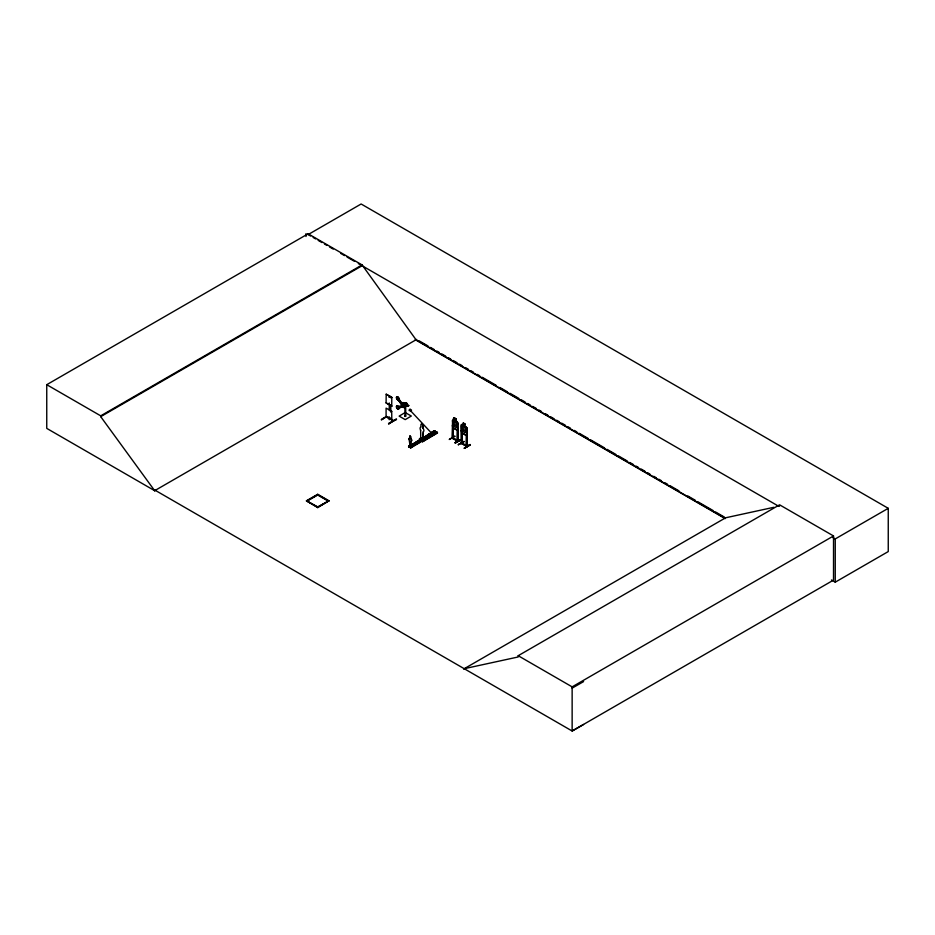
<?xml version="1.0" encoding="UTF-8"?>
<svg xmlns="http://www.w3.org/2000/svg" width="935" height="935" viewBox="0 0 935 935"><rect width="100%" height="100%" fill="white"/><g stroke="black" fill="none" stroke-linecap="round" stroke-linejoin="round"><path stroke-width="1.4" d="M404.329 406.596C402.646 404.832 404.575 407.567 402.938 406.48M403.558 406.222L402.775 405.206L405.159 406.667L405.159 407.66L403.604 406.947L403.511 405.778M403.604 406.947L403.616 405.954M404.995 407.753L405.159 406.667M411.295 441.156L411.225 441.203A1.765 1.028 59.5 0 0 410.956 438.784L411.038 438.737A1.765 1.028 59.5 0 1 411.295 441.156L410.956 446.614L409.518 445.937L410.313 445.808M422.807 439.894L423.321 431.713A2.653 1.543 59.5 0 0 422.924 428.09L422.924 425.752L422.924 428.09M422.924 439.836L423.321 431.713M409.916 446.03L409.436 440.198A1.765 1.028 59.5 0 1 409.694 438.071L409.857 436.154M410.056 445.808L409.962 447.117L409.507 440.151A1.765 1.028 59.5 0 1 409.775 438.024L410.091 436.026M420.937 438.492L420.995 437.802L420.914 439.193L421.942 438.527L421.311 440.654L420.586 438.199M414.976 443.482L415.713 443.026L415.865 443.774M428.838 435.196L430.579 435.324M398.848 399.409L403.125 405.159L399.046 399.151A1.765 1.017 60 0 0 397.714 396.802A1.765 1.017 60 0 0 396.592 397.936A1.765 1.017 60 0 0 398.31 399.899M410.371 409.974C410.734 407.263 407.648 411.458 409.939 410.594M410.407 410.57C410.687 413.609 412.744 407.765 410.407 410.57L433.267 434.974L430.427 433.373L431.947 432.239L434.787 434.074L431.947 432.239M457.238 430.229L457.869 428.475L457.18 430.264L452.844 427.762L452.341 425.285M466.857 433.653L466.226 435.488L461.902 432.987L461.387 430.509M454.866 436.224L449.221 439.497L454.842 436.248M463.9 441.472L458.279 444.721L463.924 441.449M420.563 438.667L423.824 440.537L423.613 439.286L422.082 441.086L419.686 439.731L421.206 437.931M452.341 438.199L457.788 441.355L457.811 422.749L452.867 419.184L452.236 438.141L457.437 440.432M453.019 437.673C451.056 437.124 454.188 437.755 452.774 438.433L453.007 421.031L452.306 420.843L452.82 421.136M457.238 440.993L457.495 423.613L458.068 441.238L457.25 441.051L457.975 440.525M466.308 446.287L467.126 446.439L466.553 428.838L466.355 446.322L466.553 434.611M407.333 404.797L404.761 406.281L403.511 405.556L404.797 403.336C400.028 399.222 404.446 414.509 403.23 402.775L404.797 403.336M428.861 435.067C432.402 433.735 427.657 436.505 429.96 435.5M410.184 445.668L409.472 445.481L409.378 446.79M402.424 405.802L398.298 399.97L402.424 405.802L403.125 405.159M466.857 427.973L466.916 446.579L461.364 443.365L461.329 424.829L461.983 424.373L466.916 427.985L466.214 426.886M420.995 437.802L419.464 438.714L419.231 439.976L422.515 441.823L437.568 432.94L434.494 430.743C428.92 432.087 441.343 435.313 432.975 431.643M419.476 439.988L434.494 430.743M434.354 431.152L437.335 432.566L421.778 441.273M409.74 445.224L408.572 446.661L418.751 440.502L408.618 446.708L409.238 447.035L419.277 441.121L408.817 446.813M419.792 440.315L434.027 432.391M419.125 440.864L409.203 447.047M435.266 431.666L434.494 430.965M420.166 441.636L410.103 447.526L420.283 441.507M437.335 432.344L422.328 441.577L437.381 432.706L436.797 432.25L421.591 441.308M422.117 441.624L422.304 440.315L423.824 439.415M420.528 430.275L420.645 430.205A2.653 1.543 59.5 0 1 421.031 427.026L420.914 424.759A1.321 0.771 59.5 0 1 421.86 424.209A1.321 0.771 59.5 0 1 422.807 425.822M427.54 434.845L429.06 433.945L431.9 435.768L429.06 434.167L427.54 435.067L430.38 436.668L427.54 435.067M411.634 447.047L411.493 446.205L410.477 447.409L408.875 446.509L409.892 445.305M420.645 430.205L420.738 439.064L423.613 440.186L423.613 439.286M434.658 431.315L419.605 440.198L433.396 432.063M419.64 440.233L435.055 431.28M420.189 440.537L433.957 432.367M410.769 447.9L410.617 446.895L411.634 446.287M421.521 441.262L436.797 432.25M410.745 447.9L420.808 441.975L418.751 440.502M404.212 406.62L406.164 405.474L408.618 405.533L402.845 406.959L405.697 405.919M155.35 490.372L154.743 490.735L46.75 428.382L46.75 384.694L308.129 233.785L362.09 264.932L416.052 339.779L724.999 518.154M308.129 233.785L308.129 234.591L361.132 203.994L888.25 508.324L888.25 551.568L835.247 582.166L831.46 579.969M46.75 384.694L100.711 415.841L362.09 264.932M583.58 724.485L572.138 731.006L155.28 490.337L154.661 490.688L100.711 416.648L362.09 265.739M154.661 490.688L416.659 339.428M386.202 394.196L391.812 397.433L386.202 394.196L386.085 402.915L391.812 406.082L386.085 402.915M389.182 397.153L390.351 396.475L390.9 397.924L390.818 396.837M389.264 397.2L390.351 396.569M398.298 406.643L398.31 406.374A1.765 1.017 60 0 0 396.592 406.351A1.765 1.017 60 0 0 397.714 408.782A1.765 1.017 60 0 0 399.046 407.964L403.067 406.69L402.517 405.498L398.158 406.468A1.765 1.017 60 0 0 396.44 406.433A1.765 1.017 60 0 0 397.562 408.875A1.765 1.017 60 0 0 398.894 408.057L399.011 407.753M403.511 404.025L405.615 404.259L405.615 405.79L403.511 405.556L403.511 404.025L404.364 403.534L408.618 405.989L406.667 405.638M404.913 404.75L404.913 403.219L405.767 402.728L407.017 403.441L407.017 404.972L405.767 404.259M391.695 411.377L391.812 419.955M402.517 405.498L403.067 406.69M404.913 403.219L407.017 403.441M389.053 417.887C386.015 413.702 375.064 425.156 386.412 416.461M381.398 419.663L386.763 416.566M390.351 418.144L389.182 418.822L390.9 418.459M388.574 423.45C405.79 414.158 390.07 422.76 388.89 423.987M388.574 423.812L396.078 419.16L396.37 419.663M306.458 500.774L317.701 494.288L328.933 500.774L317.701 507.623L306.458 500.774L317.701 507.261L328.933 500.774M306.458 501.137L317.701 494.65L328.933 501.137M317.701 495.001L307.089 501.137L317.701 506.899L328.314 501.137L317.701 495.001L317.701 494.288M454.118 417.781L453.265 424.174L454.188 426.407L455.906 427.4L456.829 426.231L456.829 422.258L455.906 418.88L454.118 417.781L454.188 419.873M456.023 420.937L456.023 418.81L454.188 417.887M458.01 423.906L457.297 423.73M461.329 424.829L461.551 443.26L467.021 446.381M461.551 425.963L461.925 443.693L461.773 443.015M465.022 424.069L463.234 422.971L463.234 425.25L462.311 425.425L462.311 429.399L463.234 431.631L464.952 432.625L465.875 431.456L465.875 427.482L464.952 426.243L465.081 424.034L463.234 423.111M467.056 429.13L466.355 428.955M452.879 438.024L457.776 440.689M455.158 442.559C470.434 435.78 453.078 442.01 455.474 443.085M455.158 442.921L461.084 439.812M455.438 443.038L461.06 439.801M458.302 444.686L464.157 441.565M461.925 443.248L466.845 445.948M461.867 443.658L462.065 430.579M466.916 446.579L466.67 445.504L461.645 443.272M464.52 448.321C481.455 437.089 452.739 455.251 470.141 445.083M464.204 448.145L469.908 444.896M463.62 669.063L725.618 517.791L773.888 507.296M464.227 668.7L518.189 656.966L518.189 655.715L779.568 504.806L833.529 535.954L833.529 580.097L572.138 731.006L572.138 686.863L833.529 535.954M779.568 506.057L778.96 506.419L358.327 263.565M832.746 537.473L835.247 538.922L888.25 508.324M572.138 688.125L583.58 681.603M415.993 443.599L415.152 443.599M404.575 406.772L408.618 405.533L406.082 404.072M398.848 407.835L402.915 406.783M402.845 406.959L408.618 405.533M457.437 440.876L457.495 429.387M466.483 445.481L466.822 445.913M398.45 399.876L398.158 399.981A1.765 1.017 60 0 1 396.44 398.029A1.765 1.017 60 0 1 397.562 396.884A1.765 1.017 60 0 1 398.894 399.245M404.913 415.923L405.697 415.923M415.713 443.143L415.421 443.809M410.009 436.072L410.956 436.774L410.956 438.784M430.427 433.139L433.267 434.752M409.378 445.527L411.038 446.568M308.129 234.591L310.642 236.041M313.155 237.49L315.668 238.939M318.169 240.388L321.932 242.562M324.445 244.012L326.958 245.461M329.471 246.91L333.234 249.084M340.761 253.432L344.524 255.606M347.037 257.055L354.564 261.391M419.184 340.878L428.008 345.973M430.532 347.434L434.319 349.62M436.832 351.069L439.356 352.53M441.881 353.979L445.668 356.165M448.192 357.626L450.705 359.087M453.23 360.536L457.016 362.722M459.541 364.183L462.054 365.632M465.84 367.817L468.365 369.278M470.889 370.727L473.402 372.188M477.189 374.374L479.713 375.823M482.238 377.284L496.111 385.29M499.886 387.476L507.46 391.847M509.972 393.296L518.808 398.392M521.321 399.853L525.108 402.038M527.632 403.488L530.157 404.949M532.681 406.409L536.456 408.583M538.981 410.044L541.505 411.505M545.28 413.679L547.805 415.14M550.329 416.601L554.116 418.786M556.641 420.236L559.153 421.697M561.678 423.146L565.465 425.332M567.989 426.792L570.502 428.242M574.289 430.427L576.813 431.888M579.338 433.337L588.162 438.433M590.686 439.894L604.559 447.9M607.072 449.361L615.908 454.457M618.421 455.906L627.256 461.013M629.769 462.463L633.556 464.648M636.081 466.109L638.605 467.558M641.129 469.019L644.905 471.205M647.429 472.654L649.954 474.115M653.729 476.301L656.253 477.75M658.778 479.211L661.302 480.66M665.089 482.846L667.602 484.307M670.126 485.756L678.95 490.863M687.786 495.959L695.348 500.318M697.872 501.779L713.008 510.51M715.52 511.971L724.356 517.067M415.222 339.662L725.186 518.621M452.961 427.681L457.192 430.123M466.249 435.348L462.007 432.905L461.458 430.532M403.768 406.865L405.159 407.66M458.01 441.18L452.493 437.989L452.505 420.738M390.351 410.348L390.9 411.797L390.351 411.482M391.812 411.307L386.085 408.139L386.085 416.788L393.319 420.715M391.344 419.207L393.623 420.89L386.202 416.718M518.189 655.715L572.138 686.863M404.797 403.78L402.845 402.553L404.913 405.919M421.112 438.492L420.446 438.27L420.446 440.163M420.283 441.589L410.5 447.76L408.864 446.837M457.133 421.72L457.753 422.784M403.23 402.775L403.511 405.556M835.247 538.922L835.247 582.166M466.799 428.008L466.799 433.688M453.007 428.23L452.879 438.468M417.933 443.178L416.04 442.255M416.005 444.312L414.111 443.389M411.493 446.205L411.493 446.813M406.164 403.943L406.164 405.474M405.697 405.474L405.697 416.367L404.913 416.367L404.913 405.474M404.761 404.75L404.761 406.281M404.364 403.534L404.364 405.065M391.812 397.433L391.695 406.152M390.818 405.486L390.818 411.797M389.731 404.68L389.731 410.442M389.731 418.015L389.731 419.137M389.264 402.962L389.264 410.173M389.264 416.835L389.264 419.721M317.701 506.899L317.701 507.623M306.014 233.621L306.014 236.485M100.711 415.841L100.711 416.648M404.165 407.216A1.543 0.888 60 0 1 402.623 406.339M402.447 405.977A1.543 0.888 60 0 1 402.436 404.715M402.611 404.551A1.543 0.888 60 0 1 404.049 405.252A1.543 0.888 60 0 1 404.341 407.052M406.398 403.511L406.795 404.002L406.421 403.464M405.229 412.51L399.14 416.122L405.229 419.628L411.318 416.028L405.229 412.604M419.628 442.173L417.735 441.11L419.628 442.173M418.95 442.582L417.057 441.507L418.95 442.582M417.022 443.716L415.128 442.641L417.022 443.716M455.602 419.067L454.492 418.424L455.602 419.768L455.602 419.067M464.648 424.291L463.538 423.649L464.648 424.993L464.648 424.291M455.906 421.72L454.188 420.727L454.188 424.7L455.906 425.694L455.906 421.72M464.952 426.944L463.234 425.951L463.234 429.925L464.952 430.918L464.952 426.944M401.91 405.486A1.543 0.888 60 0 0 403.558 407.52A1.543 0.888 60 0 0 403.534 405.322A1.543 0.888 60 0 0 401.91 405.486"/></g></svg>
